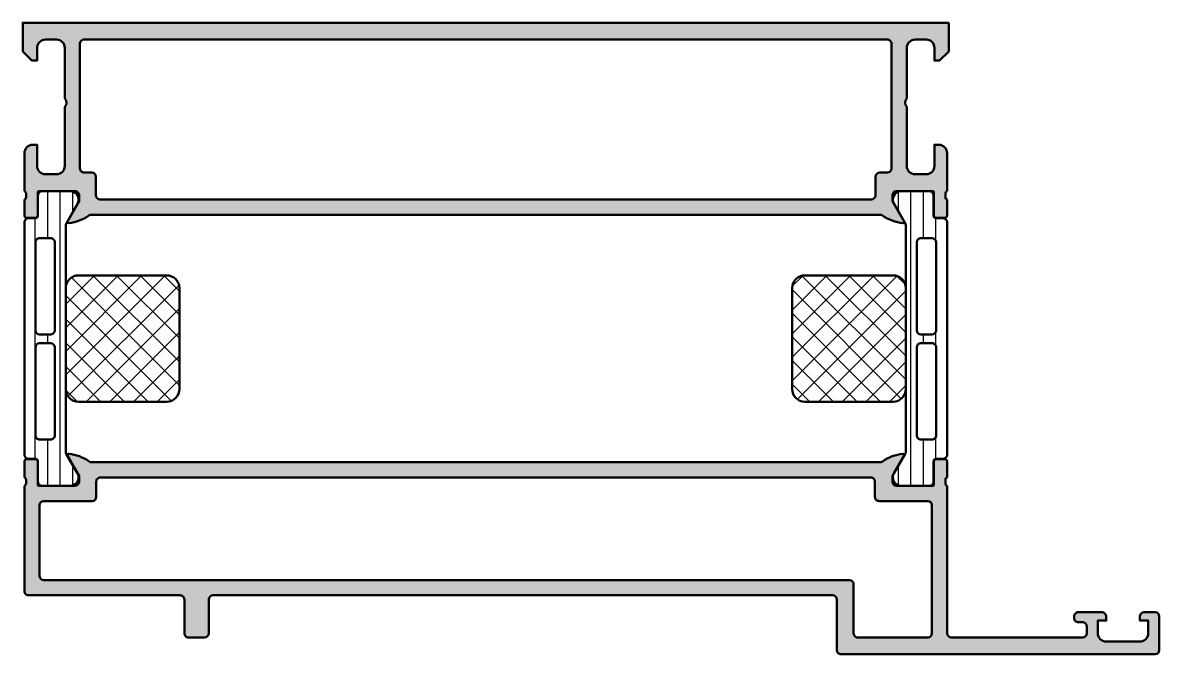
# Model space of a CAD drawing. Extents: x 0 to 135, y 0 to 75.
import ezdxf

# ---------------------------------------------------------------- set-up
doc = ezdxf.new("R2010")
doc.units = 0
for name, color, linetype, lineweight in [('0S-Alu contour', 7, 'Continuous', 50), ('0S-Alu hatch', 252, 'Continuous', 25), ('0S-Plastic contour', 254, 'Continuous', 50), ('0S-Plastic hatch', 253, 'Continuous', 25), ('0S-PT contour', 91, 'Continuous', 50), ('0S-PT hatch', 103, 'Continuous', 25)]:
    doc.layers.add(name, color=color, linetype=linetype, lineweight=lineweight)
pattern_1 = [(90, (0, 0), (-1.4859, 0), [])]
pattern_2 = [(135, (0, 0), (-1.403165018917055, -1.403165018917055), []), (225, (0, 0), (1.403165018917055, -1.403165018917055), [])]

# ---------------------------------------------------------------- blocks, each defined once
blk = doc.blocks.new('436140__C6A94BEE_58C2_4C9C_B12F_1081E9005EE7_')
at = {"layer": '0S-Alu hatch'}
h = blk.add_hatch(color=256, dxfattribs=at)
edge = h.paths.add_edge_path()
edge.add_ellipse((0.699999892094467, 7.499918030017524), major_axis=(-0.4999998920933129, 0), ratio=1, start_angle=0, end_angle=90.0001587912792, ccw=False)
edge.add_line((0.2000000000011539, 7.499918030017525), (0.2000000000011539, 19.99997295939596))
edge.add_arc((0.1211635534581319, 20.26749355138908), 0.278895056327421, 286.4198764194879, 361.164589374096)
edge.add_line((0.400001000001166, 20.27316195938745), (0.4000010000011685, 20.72675595938755))
edge.add_arc((0.1211329043580918, 20.73241661886462), 0.2789255417370585, 358.83712992711, 433.5754054446562)
edge.add_line((0.2000000000011824, 20.99995995938749), (0.2000000000011823, 22.87997095939603))
edge.add_ellipse((0.5000000000011661, 22.87997095939602), major_axis=(-0.2999999999999837, 0), ratio=1, start_angle=270.00000000000017, end_angle=360, ccw=False)
edge.add_line((0.5000000000011653, 23.179970959396), (1.479974319043947, 23.179970959396))
edge.add_ellipse((1.47997431904395, 22.87997095939596), major_axis=(-0.3000000000000362, 0), ratio=1, start_angle=180, end_angle=270.00000000000057, ccw=False)
edge.add_line((1.779974319043986, 22.87997095939598), (1.779974319043958, 20.11997295939594))
edge.add_arc((1.899974319043906, 20.11997295939595), 0.1199999999999477, 180, 270)
edge.add_line((1.899974319043906, 19.999972959396), (6.200000000000926, 19.99997295939541))
edge.add_arc((6.200000000000827, 20.49997295939567), 0.5000000000002629, 270.0000000000114, 360)
edge.add_line((6.700000000001089, 20.49997295939567), (6.700000000000997, 21.19997295939555))
edge.add_line((6.700000000000997, 21.19997295939555), (5.318504542378704, 23.59279328242323))
edge.add_ellipse((5.438119784649287, 23.66185317474746), major_axis=(-0.1381197846482751, 0), ratio=1, start_angle=-97.7024374940379, end_angle=30.000000000049283, ccw=False)
edge.add_ellipse((4.990501396666627, 18.82050193995499), major_axis=(-4.999999999988339, 0), ratio=1, start_angle=234.5327752987775, end_angle=264.6507719903838, ccw=False)
edge.add_arc((8.18180575811563, 23.29996356749325), 0.500000000010854, 234.5327752987194, 269.9999999999495)
edge.add_line((8.181805758115189, 22.7999635674824), (101.8181942418814, 22.79996356747888))
edge.add_arc((101.8181942418814, 23.29996356747916), 0.50000000000027, 270, 305.4672247012947)
edge.add_ellipse((105.0094986033356, 18.8205019399426), major_axis=(-5.000000000000495, 0), ratio=1, start_angle=275.34922800960493, end_angle=305.46722470128014, ccw=False)
edge.add_ellipse((104.5618802153528, 23.66185317474717), major_axis=(-0.1381197846483928, 0), ratio=1, start_angle=149.9999999999566, end_angle=277.70243749407297, ccw=False)
edge.add_line((104.6814954576235, 23.59279328242287), (103.300000000001, 21.1999729593954))
edge.add_line((103.300000000001, 21.1999729593954), (103.3000000000011, 20.49997295939554))
edge.add_arc((103.8000000000008, 20.49997295939541), 0.4999999999997016, 180, 269.9999999999853)
edge.add_line((103.8000000000006, 19.9999729593957), (108.1000256809583, 19.99997295939552))
edge.add_arc((108.1000256809583, 20.11997295939552), 0.1200000000000045, 270, 360)
edge.add_line((108.2200256809583, 20.11997295939552), (108.2200256809583, 22.87997095939552))
edge.add_ellipse((108.5200256809583, 22.87997095939552), major_axis=(-0.2999999999999971, 0), ratio=1, start_angle=270.00000000000273, end_angle=360, ccw=False)
edge.add_line((108.5200256809583, 23.17997095939551), (109.5000000000011, 23.17997095939551))
edge.add_ellipse((109.500000000001, 22.87997095939551), major_axis=(-0.2999999999999971, 0), ratio=1, start_angle=180, end_angle=269.99999999999727, ccw=False)
edge.add_line((109.800000000001, 22.87997095939549), (109.8000000000011, 20.99995995938698))
edge.add_arc((109.8788670956442, 20.73241661886407), 0.2789255417371178, 106.4245945553523, 181.1628700728859)
edge.add_line((109.5999990000011, 20.72675595938702), (109.5999990000011, 20.27316195938701))
edge.add_arc((109.8788364465441, 20.26749355138861), 0.2788950563274242, 178.8354106258968, 253.5801235805058)
edge.add_line((109.8000000000011, 19.9999729593955), (109.8000000000011, 2.499804294035286))
edge.add_arc((110.3000000000011, 2.4998042940352), 0.4999999999999574, 180, 269.9999999999804)
edge.add_line((110.3000000000009, 1.999804294035243), (125.8998047881406, 1.999804294035669))
edge.add_arc((125.899780640696, 2.499987714955366), 0.5001834215025825, 270.0027660786083, 359.9972339213509)
edge.add_line((126.3999640616157, 2.499963567510405), (126.3999640616155, 3.299958989874056))
edge.add_arc((125.8999306739932, 3.299925602251676), 0.5000333887369401, 0.0038256840676341, 89.99617431577407)
edge.add_line((125.8999640616155, 3.799958989873957), (125.3999640616153, 3.799958989873999))
edge.add_ellipse((125.3999540994835, 4.299949027742201), major_axis=(-0.4999900379674475, 0), ratio=1, start_angle=-0.0011415991285730342, end_angle=90.00114159896918, ccw=False)
edge.add_line((124.8999640616152, 4.299958989875476), (124.8999640616154, 4.49996356751096))
edge.add_ellipse((125.3999566269648, 4.499971002161507), major_axis=(-0.499992565404705, 0), ratio=1, start_angle=-90.00085196089691, end_angle=0.000851960867919388, ccw=False)
edge.add_line((125.3999640616156, 4.999963567510931), (128.1999518545839, 4.999963567510732))
edge.add_ellipse((128.1999491137164, 4.499960826642888), major_axis=(-0.500002740875357, 0), ratio=1, start_angle=180.0003140784808, end_angle=269.9996859214384, ccw=False)
edge.add_line((128.6999518545842, 4.4999635675097), (128.6999518545842, 3.999963567510704))
edge.add_line((128.6999518545842, 3.999963567510704), (127.6999518545844, 3.999963567510661))
edge.add_line((127.6999518545844, 3.999963567510661), (127.6999518545843, 2.499963567510533))
edge.add_arc((128.699971677732, 2.499983390658343), 1.000019823344141, 180.0011357606123, 269.9988642398157)
edge.add_line((128.6999518545843, 1.499963567510676), (132.6999518545842, 1.499963567510675))
edge.add_arc((132.6999320314364, 2.499983390658556), 1.000019823344355, 270.0011357601908, 359.9988642400294)
edge.add_line((133.6999518545843, 2.499963567514605), (133.6999518545845, 3.999963567510576))
edge.add_line((133.6999518545845, 3.999963567510576), (132.6999518545842, 3.99996356751069))
edge.add_line((132.6999518545842, 3.99996356751069), (132.6999518545842, 4.499963567510732))
edge.add_ellipse((133.1999545954518, 4.499960826643093), major_axis=(-0.5000027408750986, 0), ratio=1, start_angle=270.00031407856807, end_angle=359.99968592151924, ccw=False)
edge.add_line((133.1999518545842, 4.99996356751069), (134.4999701651312, 4.999963567510633))
edge.add_ellipse((134.4999150615752, 4.499908463954726), major_axis=(-0.500055106591974, 0), ratio=1, start_angle=180.0063137065699, end_angle=269.9936862934436, ccw=False)
edge.add_line((134.9999701651311, 4.499963567510893), (134.999970165131, 0.4999635675108749))
edge.add_ellipse((134.4999306950668, 0.5000030375748961), major_axis=(-0.5000394716219578, 0), ratio=1, start_angle=90.00452257920438, end_angle=179.9954774207698, ccw=False)
edge.add_line((134.4999701651313, -3.64324893098e-05), (97.19999933329667, -3.6432538252e-05))
edge.add_ellipse((97.19999933329592, 0.4999635674554411), major_axis=(-0.4999999999936932, 0), ratio=1, start_angle=0, end_angle=90.00000000008629, ccw=False)
edge.add_line((96.69999933330224, 0.4999635674554384), (96.69999933330405, 6.499962630966834))
edge.add_arc((96.19999933330404, 6.499962630967161), 0.5, 0, 89.99999999999022)
edge.add_line((96.19999933330413, 6.999962630967161), (22.59999933330309, 6.99996263097276))
edge.add_arc((22.5999993333031, 6.499962630972802), 0.4999999999999574, 90.0000000000016, 180)
edge.add_line((22.09999933330315, 6.499962630972802), (22.09999933330315, 2.499968209690464))
edge.add_ellipse((21.59999933330316, 2.499968209690081), major_axis=(-0.4999999999999858, 0), ratio=1, start_angle=90.00000000002927, end_angle=180, ccw=False)
edge.add_line((21.59999933330341, 1.999968209690095), (19.70000000000101, 1.999968209690749))
edge.add_ellipse((19.70000000000075, 2.499968209690335), major_axis=(-0.4999999999995861, 0), ratio=1, start_angle=0, end_angle=90.00000000002927, ccw=False)
edge.add_line((19.20000000000117, 2.499968209690337), (19.20000000000104, 6.499968209691814))
edge.add_arc((18.70000003773859, 6.499968209692127), 0.4999999622624501, 0, 90.00015804384013)
edge.add_line((18.69999865854601, 6.999968171952675), (0.7000012778094913, 6.999918137926131))
edge = h.paths.add_edge_path()
edge.add_line((8.73483127436603, 20.49996356747974), (8.734831274366059, 18.69623675623533))
edge.add_ellipse((8.234831274365973, 18.6962367562354), major_axis=(-0.5000000000000853, 0), ratio=1, start_angle=90, end_angle=180, ccw=False)
edge.add_line((8.234831274365973, 18.19623675623531), (2.500000000000881, 18.19623675623573))
edge.add_arc((2.500000000002046, 17.69623675623484), 0.5000000000008882, 90.00000000013353, 180)
edge.add_line((2.000000000001165, 17.69623675623416), (2.000000000001193, 9.299963567472162))
edge.add_arc((2.500000000001733, 9.299963567472162), 0.5000000000005401, 180, 269.9999999999381)
edge.add_line((2.500000000001193, 8.799963567471607), (98.19999933329798, 8.799963567472133))
edge.add_ellipse((98.19999933329791, 8.299963567472034), major_axis=(-0.5000000000000995, 0), ratio=1, start_angle=180, end_angle=269.99999999999187, ccw=False)
edge.add_line((98.699999333298, 8.299963567471792), (98.69999933329609, 2.499804168416829))
edge.add_arc((99.19483992654499, 2.494804168416635), 0.494865853264216, 179.4210880178027, 269.421088017824)
edge.add_line((99.18983992654498, 1.99996357516774), (107.5000000000029, 1.999804168416659))
edge.add_arc((107.5000000000029, 2.499804168416631), 0.4999999999999716, 270.0000000000065, 360)
edge.add_line((108.0000000000028, 2.499804168416716), (108.0000000000028, 17.69623675623545))
edge.add_arc((107.5000000000026, 17.69623675623545), 0.5000000000001279, 0, 89.99999999997883)
edge.add_line((107.5000000000028, 18.19623675623558), (101.7291058556216, 18.19623675623557))
edge.add_ellipse((101.7291058556214, 18.6962367562354), major_axis=(-0.4999999999998295, 0), ratio=1, start_angle=0, end_angle=90.00000000002768, ccw=False)
edge.add_line((101.2291058556215, 18.69623675623512), (101.2291058556216, 20.49996356747954))
edge.add_arc((100.7291058556216, 20.49996356747954), 0.5000000000000853, 0, 90.00000000000325)
edge.add_line((100.7291058556215, 20.99996356747963), (9.234831274366144, 20.99996356747972))
edge.add_arc((9.234831274366044, 20.49996356747971), 0.5000000000000142, 89.99999999998862, 180)
at = {"layer": '0S-Alu contour', "color": 7}
for points in [[(0.5000000000011653, 23.179970959396), (1.479974319043947, 23.179970959396)], [(6.700000000001089, 20.49997295939567), (6.700000000000997, 21.19997295939555), (5.318504542378704, 23.59279328242323)], [(104.6814954576235, 23.59279328242287), (103.300000000001, 21.1999729593954), (103.3000000000011, 20.49997295939554)], [(108.5200256809583, 23.17997095939551), (109.5000000000011, 23.17997095939551)], [(0.2000000000011824, 20.99995995938749), (0.2000000000011823, 22.87997095939603)], [(1.779974319043986, 22.87997095939598), (1.779974319043958, 20.11997295939594)], [(8.181805758115189, 22.7999635674824), (101.8181942418814, 22.79996356747888)], [(108.2200256809583, 20.11997295939552), (108.2200256809583, 22.87997095939552)], [(109.800000000001, 22.87997095939549), (109.8000000000011, 20.99995995938698)], [(0.400001000001166, 20.27316195938745), (0.4000010000011685, 20.72675595938755)], [(8.73483127436603, 20.49996356747974), (8.734831274366059, 18.69623675623533)], [(100.7291058556215, 20.99996356747963), (9.234831274366144, 20.99996356747972)], [(101.2291058556215, 18.69623675623512), (101.2291058556216, 20.49996356747954)], [(109.5999990000011, 20.72675595938702), (109.5999990000011, 20.27316195938701)], [(0.2000000000011539, 7.499918030017525), (0.2000000000011539, 19.99997295939596)], [(1.899974319043906, 19.999972959396), (6.200000000000926, 19.99997295939541)], [(103.8000000000006, 19.9999729593957), (108.1000256809583, 19.99997295939552)], [(109.8000000000011, 19.9999729593955), (109.8000000000011, 2.499804294035286)], [(2.000000000001165, 17.69623675623416), (2.000000000001193, 9.299963567472162)], [(8.234831274365973, 18.19623675623531), (2.500000000000881, 18.19623675623573)], [(107.5000000000028, 18.19623675623558), (101.7291058556216, 18.19623675623557)], [(108.0000000000028, 2.499804168416716), (108.0000000000028, 17.69623675623545)], [(2.500000000001193, 8.799963567471607), (98.19999933329798, 8.799963567472133)], [(98.699999333298, 8.299963567471792), (98.69999933329609, 2.499804168416829)], [(18.69999865854601, 6.999968171952675), (0.7000012778094911, 6.999918137926131)], [(96.19999933330413, 6.999962630967161), (22.59999933330309, 6.99996263097276)], [(19.20000000000117, 2.499968209690337), (19.20000000000104, 6.499968209691814)], [(22.09999933330315, 6.499962630972802), (22.09999933330315, 2.499968209690464)], [(96.69999933330224, 0.4999635674554384), (96.69999933330405, 6.499962630966834)], [(124.8999640616152, 4.299958989875476), (124.8999640616154, 4.49996356751096)], [(125.3999640616156, 4.999963567510931), (128.1999518545839, 4.999963567510732)], [(128.6999518545842, 4.4999635675097), (128.6999518545842, 3.999963567510704), (127.6999518545844, 3.999963567510661), (127.6999518545843, 2.499963567510533)], [(133.6999518545843, 2.499963567514605), (133.6999518545845, 3.999963567510576), (132.6999518545842, 3.99996356751069), (132.6999518545842, 4.499963567510732)], [(133.1999518545842, 4.99996356751069), (134.4999701651312, 4.999963567510633)], [(134.9999701651311, 4.499963567510893), (134.999970165131, 0.4999635675108749)], [(125.8999640616155, 3.799958989873957), (125.3999640616153, 3.799958989873999)], [(126.3999640616157, 2.499963567510405), (126.3999640616155, 3.299958989874056)], [(21.59999933330341, 1.999968209690095), (19.70000000000101, 1.999968209690749)], [(99.18983992654498, 1.99996357516774), (107.5000000000029, 1.999804168416659)], [(110.3000000000009, 1.999804294035243), (125.8998047881406, 1.999804294035669)], [(128.6999518545843, 1.499963567510676), (132.6999518545842, 1.499963567510675)], [(134.4999701651313, -3.64324893098e-05), (97.19999933329667, -3.6432538252e-05)]]:
    blk.add_lwpolyline(points, dxfattribs=at)
at = {"layer": '0S-Alu contour', "color": 7, "extrusion": (0, 0, -1)}
for centre, radius, start, end in [((-0.5000000000011661, 22.87997095939602), 0.2999999999999837, 0, 89.99999999999984), ((-1.47997431904395, 22.87997095939596), 0.3000000000000362, 89.99999999999945, 180), ((-5.438119784649287, 23.66185317474746), 0.1381197846482751, 329.9999999999507, 97.70243749403797), ((-4.990501396666627, 18.82050193995499), 4.999999999988339, 95.3492280096162, 125.4672247012225), ((-105.0094986033356, 18.8205019399426), 5.000000000000495, 54.53277529871986, 84.65077199039509), ((-104.5618802153528, 23.66185317474717), 0.1381197846483928, 82.29756250592705, 210.0000000000434), ((-108.5200256809583, 22.87997095939552), 0.2999999999999971, 0, 89.99999999999729), ((-109.500000000001, 22.87997095939551), 0.2999999999999971, 90.00000000000273, 180), ((-8.234831274365973, 18.6962367562354), 0.5000000000000853, 180, 270), ((-101.7291058556214, 18.6962367562354), 0.4999999999998295, 269.9999999999723, 0), ((-98.19999933329791, 8.299963567472034), 0.5000000000000995, 90.00000000000813, 180), ((-0.699999892094467, 7.499918030017524), 0.4999998920933129, 269.9998412087208, 0), ((-125.3999540994835, 4.299949027742201), 0.4999900379674475, 269.9988584010308, 0.0011415991286414), ((-125.3999566269648, 4.499971002161507), 0.499992565404705, 359.9991480391321, 90.00085196089694), ((-128.1999491137164, 4.499960826642888), 0.500002740875357, 90.00031407856157, 179.9996859215192), ((-133.1999545954518, 4.499960826643093), 0.5000027408750986, 0.0003140784807261, 89.9996859214319), ((-134.4999150615752, 4.499908463954726), 0.500055106591974, 90.00631370655643, 179.9936862934301), ((-19.70000000000075, 2.499968209690335), 0.4999999999995861, 269.9999999999707, 0), ((-21.59999933330316, 2.499968209690081), 0.4999999999999858, 180, 269.9999999999707), ((-97.19999933329592, 0.4999635674554411), 0.4999999999936932, 269.9999999999137, 0), ((-134.4999306950668, 0.5000030375748961), 0.5000394716219578, 180.0045225792303, 269.9954774207956)]:
    blk.add_arc(centre, radius, start, end, dxfattribs=at)
at = {"layer": '0S-Alu contour', "color": 7}
for centre, radius, start, end in [((8.18180575811563, 23.29996356749325), 0.500000000010854, 234.5327752987194, 269.9999999999495), ((101.8181942418814, 23.29996356747916), 0.50000000000027, 270, 305.4672247012947), ((0.1211329043580918, 20.73241661886462), 0.2789255417370585, 358.83712992711, 73.5754054446562), ((0.1211635534581319, 20.26749355138908), 0.278895056327421, 286.4198764194879, 1.164589374095985), ((6.200000000000827, 20.49997295939567), 0.5000000000002629, 270.0000000000114, 0), ((9.234831274366044, 20.49996356747971), 0.5000000000000142, 89.99999999998862, 180), ((100.7291058556216, 20.49996356747954), 0.5000000000000853, 0, 90.00000000000325), ((103.8000000000008, 20.49997295939541), 0.4999999999997016, 180, 269.9999999999853), ((109.8788364465441, 20.26749355138861), 0.2788950563274242, 178.8354106258968, 253.5801235805058), ((109.8788670956442, 20.73241661886407), 0.2789255417371178, 106.4245945553523, 181.1628700728859), ((1.899974319043906, 20.11997295939595), 0.1199999999999477, 180, 270), ((108.1000256809583, 20.11997295939552), 0.1200000000000045, 270, 0), ((2.500000000002046, 17.69623675623484), 0.5000000000008882, 90.00000000013353, 180), ((107.5000000000026, 17.69623675623545), 0.5000000000001279, 0, 89.99999999997883), ((2.500000000001733, 9.299963567472162), 0.5000000000005401, 180, 269.9999999999381), ((18.70000003773859, 6.499968209692127), 0.4999999622624501, 0, 90.00015804384013), ((22.5999993333031, 6.499962630972802), 0.4999999999999574, 90.0000000000016, 180), ((96.19999933330404, 6.499962630967161), 0.5, 0, 89.99999999999022), ((125.8999306739932, 3.299925602251676), 0.5000333887369401, 0.0038256840676341, 89.99617431577407), ((99.19483992654499, 2.494804168416635), 0.494865853264216, 179.4210880178027, 269.421088017824), ((107.5000000000029, 2.499804168416631), 0.4999999999999716, 270.0000000000065, 0), ((110.3000000000011, 2.4998042940352), 0.4999999999999574, 180, 269.9999999999804), ((125.899780640696, 2.499987714955366), 0.5001834215025825, 270.0027660786083, 359.9972339213509), ((128.699971677732, 2.499983390658343), 1.000019823344141, 180.0011357606123, 269.9988642398157), ((132.6999320314364, 2.499983390658556), 1.000019823344355, 270.0011357601908, 359.9988642400294)]:
    blk.add_arc(centre, radius, start, end, dxfattribs=at)
blk = doc.blocks.new('436100__6AD0A890_D616_499C_842D_3F68D1E09F07_')
at = {"layer": '0S-Alu hatch'}
h = blk.add_hatch(color=256, dxfattribs=at)
edge = h.paths.add_edge_path()
edge.add_line((109.9999999999897, 75.00000000002181), (0, 75))
edge.add_line((0, 75), (0, 71.5999999999783))
edge.add_line((0, 71.5999999999783), (1.100000000000591, 70.49999999997792))
edge.add_line((1.100000000000591, 70.49999999997792), (1.700000000000045, 70.4999999999779))
edge.add_line((1.700000000000045, 70.4999999999779), (1.700000000000273, 71.99999999997745))
edge.add_ellipse((2.700000000000671, 71.99999999997752), major_axis=(-1.000000000000398, 0), ratio=1, start_angle=270.00000000002285, end_angle=360, ccw=False)
edge.add_line((2.700000000000272, 72.99999999997792), (4.000000000000227, 72.9999999999779))
edge.add_ellipse((4.000000000000192, 71.99999999997787), major_axis=(-1.000000000000028, 0), ratio=1, start_angle=180, end_angle=269.999999999998, ccw=False)
edge.add_line((5.000000000000227, 71.99999999997785), (5.000000000000227, 65.99999999997792))
edge.add_ellipse((4.475000000000366, 65.49999999997792), major_axis=(-0.7249999999998993, 0), ratio=1, start_angle=136.3971810272889, end_angle=223.6028189727112, ccw=False)
edge.add_line((5.000000000000227, 64.99999999997792), (5.000000000000227, 57.99999999997791))
edge.add_ellipse((4.00000000000016, 57.99999999997798), major_axis=(-1.000000000000066, 0), ratio=1, start_angle=90.00000000000381, end_angle=180, ccw=False)
edge.add_line((4.000000000000226, 56.99999999997792), (2.700000000000271, 56.9999999999779))
edge.add_ellipse((2.700000000000339, 57.99999999997798), major_axis=(-1.000000000000071, 0), ratio=1, start_angle=0, end_angle=89.99999999999608, ccw=False)
edge.add_line((1.70000000000027, 57.99999999997797), (1.7000000000005, 60.4999999999779))
edge.add_line((1.7000000000005, 60.4999999999779), (1.200000000000073, 60.49999999997793))
edge.add_arc((1.200000000000071, 59.4999999999779), 1.000000000000028, 89.99999999999991, 180)
edge.add_line((0.2000000000000435, 59.4999999999779), (0.199999999999136, 55.00000000000158))
edge.add_ellipse((0.1211635534562569, 54.73247940800842), major_axis=(-0.2788950563274221, 0), ratio=1, start_angle=178.8354106259367, end_angle=253.5801235805423, ccw=False)
edge.add_line((0.4000009999992948, 54.72681100001022), (0.4000009999992927, 54.27321700001015))
edge.add_ellipse((0.1211329043559459, 54.26755634053319), major_axis=(-0.2789255417373261, 0), ratio=1, start_angle=106.4245945553497, end_angle=181.1628700728652, ccw=False)
edge.add_line((0.1999999999991393, 54.00001300001007), (0.199999999999136, 52.12000200000169))
edge.add_arc((0.4999999999993179, 52.12000200000169), 0.3000000000001819, 180, 269.9999999999999)
edge.add_line((0.4999999999993175, 51.82000200000151), (1.479974319042185, 51.82000200000151))
edge.add_arc((1.479974319041957, 52.12000200000145), 0.2999999999999474, 270.0000000000434, 360)
edge.add_line((1.779974319041905, 52.12000200000145), (1.779974319041912, 54.88000000000169))
edge.add_ellipse((1.899974319041806, 54.88000000000167), major_axis=(-0.1199999999998946, 0), ratio=1, start_angle=270.0000000000018, end_angle=360, ccw=False)
edge.add_line((1.899974319041803, 55.00000000000157), (6.199999999999135, 55.00000000000158))
edge.add_ellipse((6.199999999999136, 54.50000000000159), major_axis=(-0.4999999999999929, 0), ratio=1, start_angle=180, end_angle=270.0000000000001, ccw=False)
edge.add_line((6.699999999999128, 54.50000000000159), (6.699999999999135, 53.80000000000176))
edge.add_line((6.699999999999135, 53.80000000000176), (5.318504542376786, 51.40717967697423))
edge.add_arc((5.43811978464754, 51.33811978465023), 0.1381197846482992, 150.0000000000756, 275.6225775508785)
edge.add_arc((4.961776758825266, 56.1766088618593), 5.000000000009529, 275.6225775507871, 305.5184103672221)
edge.add_ellipse((8.157081610954084, 51.70000000000113), major_axis=(-0.5000000000000221, 0), ratio=1, start_angle=270.0000000000008, end_angle=305.5184103672221, ccw=False)
edge.add_line((8.157081610954076, 52.20000000000116), (101.8429183890455, 52.2000000000014))
edge.add_ellipse((101.8429183890455, 51.70000000000133), major_axis=(-0.500000000000071, 0), ratio=1, start_angle=234.48158963276978, end_angle=269.99999999999676, ccw=False)
edge.add_arc((105.0382232411757, 56.17660886185984), 5.000000000010566, 234.4815896327676, 264.3774224492067)
edge.add_arc((104.5618802153525, 51.3381197846499), 0.1381197846483875, 264.3774224492497, 390.0000000000675)
edge.add_line((104.6814954576232, 51.40717967697423), (103.3000000000013, 53.80000000000176))
edge.add_line((103.3000000000013, 53.80000000000176), (103.3000000000013, 54.50000000000158))
edge.add_ellipse((103.8000000000013, 54.50000000000159), major_axis=(-0.4999999999999858, 0), ratio=1, start_angle=269.9999999999984, end_angle=360, ccw=False)
edge.add_line((103.8000000000013, 55.00000000000158), (108.1000256809582, 55.00000000000158))
edge.add_ellipse((108.1000256809584, 54.88000000000146), major_axis=(-0.1200000000001182, 0), ratio=1, start_angle=180, end_angle=270.00000000010857, ccw=False)
edge.add_line((108.2200256809585, 54.88000000000146), (108.2200256809585, 52.12000200000169))
edge.add_arc((108.5200256809585, 52.12000200000146), 0.2999999999999545, 180, 269.9999999999565)
edge.add_line((108.5200256809582, 51.82000200000151), (109.5000000000011, 51.82000200000151))
edge.add_arc((109.5000000000011, 52.12000200000169), 0.3000000000001748, 270, 360)
edge.add_line((109.8000000000013, 52.12000200000169), (109.8000000000013, 54.00001300001007))
edge.add_ellipse((109.8788670956444, 54.26755634053316), major_axis=(-0.2789255417372882, 0), ratio=1, start_angle=-1.1628700728708736, end_angle=73.57540544465809, ccw=False)
edge.add_line((109.5999990000011, 54.27321700001015), (109.5999990000011, 54.72681100001022))
edge.add_ellipse((109.8788364465442, 54.73247940800843), major_axis=(-0.2788950563274062, 0), ratio=1, start_angle=-73.58012358054413, end_angle=1.164589374064974, ccw=False)
edge.add_line((109.8000000000013, 55.00000000000157), (109.8000000000002, 59.49999999997792))
edge.add_arc((108.8000000000002, 59.49999999997797), 0.999999999999943, 0, 90.00000000000325)
edge.add_line((108.8000000000002, 60.49999999997791), (108.3000000000001, 60.49999999997791))
edge.add_line((108.3000000000001, 60.49999999997791), (108.3000000000001, 57.99999999997815))
edge.add_ellipse((107.3000000000003, 57.9999999999778), major_axis=(-0.9999999999998863, 0), ratio=1, start_angle=90.00000000001961, end_angle=180, ccw=False)
edge.add_line((107.3000000000006, 56.99999999997792), (106, 56.99999999997792))
edge.add_ellipse((106.0000000000002, 57.9999999999779), major_axis=(-0.9999999999999928, 0), ratio=1, start_angle=0, end_angle=89.99999999998698, ccw=False)
edge.add_line((105.0000000000002, 57.99999999997792), (105.0000000000002, 64.99999999997792))
edge.add_ellipse((105.525, 65.49999999997792), major_axis=(-0.7249999999998806, 0), ratio=1, start_angle=-43.6028189727125, end_angle=43.60281897271261, ccw=False)
edge.add_line((105.0000000000002, 65.99999999997792), (105.0000000000002, 71.9999999999779))
edge.add_ellipse((106.0000000000002, 71.9999999999779), major_axis=(-1.000000000000028, 0), ratio=1, start_angle=270, end_angle=360, ccw=False)
edge.add_line((106.0000000000002, 72.99999999997793), (107.3000000000006, 72.99999999997792))
edge.add_ellipse((107.3000000000007, 71.9999999999782), major_axis=(-0.9999999999997157, 0), ratio=1, start_angle=180, end_angle=270.0000000000041, ccw=False)
edge.add_line((108.3000000000004, 71.99999999997819), (108.3000000000001, 70.4999999999779))
edge.add_line((108.3000000000001, 70.4999999999779), (108.9000000000001, 70.49999999997792))
edge.add_line((108.9000000000001, 70.49999999997792), (110.0000000000002, 71.59999999997828))
edge.add_line((110.0000000000002, 71.59999999997828), (109.9999999999897, 75.00000000002181))
edge = h.paths.add_edge_path()
edge.add_ellipse((7.299999999999614, 72.4999999999778), major_axis=(-0.5000000000001137, 0), ratio=1, start_angle=270.00000000001313, end_angle=360, ccw=False)
edge.add_line((7.299999999999499, 72.99999999997792), (102.7000000000007, 72.99999999999952))
edge.add_ellipse((102.7000000000008, 72.49999999999939), major_axis=(-0.5000000000001279, 0), ratio=1, start_angle=180, end_angle=270.000000000013, ccw=False)
edge.add_line((103.2000000000009, 72.49999999999952), (103.2000000000014, 57.69999999997793))
edge.add_ellipse((102.7000000000014, 57.69999999997793), major_axis=(-0.5000000000000071, 0), ratio=1, start_angle=90.00000000000159, end_angle=180, ccw=False)
edge.add_line((102.7000000000014, 57.19999999997792), (101.8000000000014, 57.19999999997792))
edge.add_arc((101.8000000000014, 56.69999999997791), 0.5, 90, 180)
edge.add_line((101.3000000000014, 56.69999999997791), (101.3000000000014, 54.50000000000088))
edge.add_ellipse((100.8000000000014, 54.50000000000088), major_axis=(-0.5, 0), ratio=1, start_angle=90, end_angle=180, ccw=False)
edge.add_line((100.8000000000014, 54.00000000000088), (9.19999999999905, 54.00000000000088))
edge.add_ellipse((9.199999999999044, 54.50000000000088), major_axis=(-0.4999999999999983, 0), ratio=1, start_angle=0, end_angle=90, ccw=False)
edge.add_line((8.699999999999045, 54.50000000000088), (8.699999999999045, 56.69999999997791))
edge.add_arc((8.199999999999045, 56.69999999997791), 0.5, 0, 90)
edge.add_line((8.199999999999045, 57.19999999997792), (7.299999999999047, 57.19999999997792))
edge.add_ellipse((7.299999999999045, 57.69999999997792), major_axis=(-0.5000000000000009, 0), ratio=1, start_angle=0, end_angle=90.00000000000023, ccw=False)
edge.add_line((6.799999999999045, 57.69999999997793), (6.7999999999995, 72.4999999999778))
at = {"layer": '0S-Alu contour', "color": 7}
for points in [[(109.9999999999897, 75.00000000002181), (0, 75), (0, 71.5999999999783), (1.100000000000591, 70.49999999997792), (1.700000000000045, 70.4999999999779), (1.700000000000273, 71.99999999997745)], [(108.3000000000004, 71.99999999997819), (108.3000000000001, 70.4999999999779), (108.9000000000001, 70.49999999997792), (110.0000000000002, 71.59999999997828), (109.9999999999897, 75.00000000002181)], [(2.700000000000272, 72.99999999997792), (4.000000000000227, 72.9999999999779)], [(7.299999999999499, 72.99999999997792), (102.7000000000007, 72.99999999999952)], [(106.0000000000002, 72.99999999997793), (107.3000000000006, 72.99999999997792)], [(5.000000000000227, 71.99999999997785), (5.000000000000227, 65.99999999997792)], [(6.799999999999045, 57.69999999997793), (6.7999999999995, 72.4999999999778)], [(103.2000000000009, 72.49999999999952), (103.2000000000014, 57.69999999997793)], [(105.0000000000002, 65.99999999997792), (105.0000000000002, 71.9999999999779)], [(5.000000000000227, 64.99999999997792), (5.000000000000227, 57.99999999997791)], [(105.0000000000002, 57.99999999997792), (105.0000000000002, 64.99999999997792)], [(0.2000000000000435, 59.4999999999779), (0.199999999999136, 55.00000000000158)], [(1.70000000000027, 57.99999999997797), (1.7000000000005, 60.4999999999779), (1.200000000000073, 60.49999999997793)], [(108.8000000000002, 60.49999999997791), (108.3000000000001, 60.49999999997791), (108.3000000000001, 57.99999999997815)], [(109.8000000000013, 55.00000000000157), (109.8000000000002, 59.49999999997792)], [(4.000000000000226, 56.99999999997792), (2.700000000000271, 56.9999999999779)], [(8.199999999999045, 57.19999999997792), (7.299999999999047, 57.19999999997792)], [(102.7000000000014, 57.19999999997792), (101.8000000000014, 57.19999999997792)], [(107.3000000000006, 56.99999999997792), (106, 56.99999999997792)], [(8.699999999999045, 54.50000000000088), (8.699999999999045, 56.69999999997791)], [(101.3000000000014, 56.69999999997791), (101.3000000000014, 54.50000000000088)], [(0.4000009999992948, 54.72681100001022), (0.4000009999992927, 54.27321700001015)], [(1.779974319041905, 52.12000200000145), (1.779974319041912, 54.88000000000169)], [(1.899974319041803, 55.00000000000157), (6.199999999999135, 55.00000000000158)], [(6.699999999999128, 54.50000000000159), (6.699999999999135, 53.80000000000176), (5.318504542376786, 51.40717967697423)], [(104.6814954576232, 51.40717967697423), (103.3000000000013, 53.80000000000176), (103.3000000000013, 54.50000000000158)], [(103.8000000000013, 55.00000000000158), (108.1000256809582, 55.00000000000158)], [(108.2200256809585, 54.88000000000146), (108.2200256809585, 52.12000200000169)], [(109.5999990000011, 54.27321700001015), (109.5999990000011, 54.72681100001022)], [(0.1999999999991393, 54.00001300001007), (0.199999999999136, 52.12000200000169)], [(100.8000000000014, 54.00000000000088), (9.199999999999044, 54.00000000000088)], [(109.8000000000013, 52.12000200000169), (109.8000000000013, 54.00001300001007)], [(0.4999999999993175, 51.82000200000151), (1.479974319042185, 51.82000200000151)], [(8.157081610954076, 52.20000000000116), (101.8429183890455, 52.2000000000014)], [(108.5200256809582, 51.82000200000151), (109.5000000000011, 51.82000200000151)]]:
    blk.add_lwpolyline(points, dxfattribs=at)
at = {"layer": '0S-Alu contour', "color": 7, "extrusion": (0, 0, -1)}
for centre, radius, start, end in [((-2.700000000000671, 71.99999999997752), 1.000000000000398, 0, 89.99999999997715), ((-4.000000000000192, 71.99999999997787), 1.000000000000028, 90.00000000000198, 180), ((-7.299999999999614, 72.4999999999778), 0.5000000000001137, 0, 89.99999999998687), ((-102.7000000000008, 72.49999999999939), 0.5000000000001279, 89.99999999998697, 180), ((-106.0000000000002, 71.9999999999779), 1.000000000000028, 0, 90), ((-107.3000000000007, 71.9999999999782), 0.9999999999997157, 89.99999999999594, 180), ((-4.475000000000366, 65.49999999997792), 0.7249999999998993, 136.3971810272888, 223.6028189727112), ((-105.525, 65.49999999997792), 0.7249999999998807, 316.3971810272874, 43.60281897271261), ((-2.700000000000339, 57.99999999997798), 1.000000000000071, 270.0000000000039, 0), ((-4.00000000000016, 57.99999999997798), 1.000000000000066, 180, 269.9999999999962), ((-7.299999999999045, 57.69999999997792), 0.5000000000000009, 269.9999999999998, 0), ((-102.7000000000014, 57.69999999997793), 0.5000000000000071, 180, 269.9999999999984), ((-106.0000000000002, 57.9999999999779), 0.9999999999999928, 270.000000000013, 0), ((-107.3000000000003, 57.9999999999778), 0.9999999999998863, 180, 269.9999999999804), ((-0.1211635534562569, 54.73247940800842), 0.2788950563274221, 106.4198764194577, 181.1645893740634), ((-0.1211329043559459, 54.26755634053319), 0.2789255417373261, 178.8371299271348, 253.5754054446503), ((-1.899974319041806, 54.88000000000167), 0.1199999999998946, 0, 89.9999999999982), ((-6.199999999999136, 54.50000000000159), 0.4999999999999929, 89.99999999999991, 180), ((-9.199999999999044, 54.50000000000088), 0.4999999999999983, 270, 0), ((-100.8000000000014, 54.50000000000088), 0.5, 180, 270), ((-103.8000000000013, 54.50000000000159), 0.4999999999999858, 0, 90.0000000000016), ((-108.1000256809584, 54.88000000000146), 0.1200000000001182, 89.99999999989144, 180), ((-109.8788364465442, 54.73247940800843), 0.2788950563274062, 358.835410625935, 73.58012358054411), ((-109.8788670956444, 54.26755634053316), 0.2789255417372882, 286.424594555342, 1.162870072870866), ((-8.157081610954084, 51.70000000000113), 0.5000000000000221, 54.48158963277791, 89.9999999999992), ((-101.8429183890455, 51.70000000000133), 0.500000000000071, 90.00000000000325, 125.5184103672302)]:
    blk.add_arc(centre, radius, start, end, dxfattribs=at)
at = {"layer": '0S-Alu contour', "color": 7}
for centre, radius, start, end in [((1.200000000000071, 59.4999999999779), 1.000000000000028, 89.99999999999991, 180), ((108.8000000000002, 59.49999999997797), 0.999999999999943, 0, 90.00000000000325), ((8.199999999999045, 56.69999999997791), 0.5, 0, 90), ((101.8000000000014, 56.69999999997791), 0.5, 90, 180), ((0.4999999999993179, 52.12000200000169), 0.3000000000001819, 180, 269.9999999999999), ((1.479974319041957, 52.12000200000145), 0.2999999999999474, 270.0000000000434, 0), ((5.43811978464754, 51.33811978465023), 0.1381197846482992, 150.0000000000756, 275.6225775508785), ((4.961776758825266, 56.1766088618593), 5.000000000009529, 275.6225775507871, 305.5184103672221), ((105.0382232411757, 56.17660886185984), 5.000000000010566, 234.4815896327676, 264.3774224492067), ((104.5618802153525, 51.3381197846499), 0.1381197846483875, 264.3774224492497, 30.00000000006756), ((108.5200256809585, 52.12000200000146), 0.2999999999999545, 180, 269.9999999999565), ((109.5000000000011, 52.12000200000169), 0.3000000000001748, 270, 0)]:
    blk.add_arc(centre, radius, start, end, dxfattribs=at)
blk = doc.blocks.new('284155__C0A45E84_3E6C_420A_98AF_00E63B266EC6___4B6FBED7_74A1_47D0_900B_243F9463DBAB_')
at = {"layer": '0S-Plastic hatch'}
h = blk.add_hatch(dxfattribs=at)
h.set_pattern_fill('ANSI31', color=256, scale=0.4680000000000001, angle=45, style=0)
h.set_pattern_definition(pattern_1)
edge = h.paths.add_edge_path()
edge.add_line((1.507073595441815, 23.20996190477603), (0.7055192160306082, 23.20996995939597))
edge.add_ellipse((0.6968884453906112, 23.71004167090578), major_axis=(-0.5001461854839928, 0), ratio=1, start_angle=0.008235703418392859, end_angle=90.9887734669926, ccw=False)
edge.add_line((0.1967422650734387, 23.70996977982287), (0.1999993069175332, 51.28998870843931))
edge.add_ellipse((0.6999966280083445, 51.2899913873485), major_axis=(-0.4999973210979877, 0), ratio=1, start_angle=-90.00030698202511, end_angle=0.00030698238492732344, ccw=False)
edge.add_line((0.6999993069175332, 51.78998870843931), (1.510330640250856, 51.78998870843931))
edge.add_arc((1.499189659182939, 52.10112968950724), 0.3113403789409094, 272.0507057418644, 357.9492942581329)
edge.add_line((1.810330640250867, 52.08998870843931), (1.809998689853841, 54.48998709137561))
edge.add_ellipse((2.309994667292465, 54.4899897310007), major_axis=(-0.4999959774455913, 0), ratio=1, start_angle=-89.9999999999996, end_angle=0.0003024817733034979, ccw=False)
edge.add_line((2.309994667292461, 54.98998570844629), (5.786538805017056, 54.98998570843932))
edge.add_ellipse((5.643795512494887, 54.00060445643711), major_axis=(-0.9996253845183863, 0), ratio=1, start_angle=148.9474564089754, end_angle=261.7902832895403, ccw=False)
edge.add_line((6.500169201629105, 53.48497376114038), (5.181699487142494, 51.20131691439013))
edge.add_arc((5.784176892480526, 50.88112232466848), 0.6822782417971897, 152.0109982169787, 174.0947633922649)
edge.add_line((5.105519216030728, 50.95131746285928), (5.105519216030713, 24.05893581813703))
edge.add_arc((5.605519216030597, 24.05893581813704), 0.4999999999998837, 180, 209.9999965993448)
edge.add_line((5.172506499300322, 23.80893584383754), (6.482223763082598, 21.54043868847587))
edge.add_ellipse((5.641992304329451, 20.99932916759815), major_axis=(-0.9993940253288263, 0), ratio=1, start_angle=98.12742681826433, end_angle=212.7815574786807, ccw=False)
edge.add_line((5.78328176308261, 20.00997295939598), (2.306740262108468, 20.00996490477603))
edge.add_ellipse((2.306737622483397, 20.50996088221462), major_axis=(-0.499995977445562, 0), ratio=1, start_angle=-0.0003024817733034979, end_angle=90.0003024811856, ccw=False)
edge.add_line((1.806741645044801, 20.50996352184483), (1.807073595441798, 22.90996190477602))
edge.add_arc((1.507073595441801, 22.90996190477603), 0.2999999999999971, 0, 89.99999999999733)
edge = h.paths.add_edge_path()
edge.add_arc((3.305519216030733, 48.91831591045326), 0.5000000000000115, 0, 90.00000000000193)
edge.add_line((3.305519216030716, 49.41831591045327), (2.005519216030648, 49.41831591045329))
edge.add_arc((2.005519216030646, 48.91831591045329), 0.5, 89.99999999999984, 180)
edge.add_line((1.505519216030646, 48.91831591045329), (1.505519216030761, 38.46831591045326))
edge.add_arc((2.005519216030761, 38.46831591045326), 0.5, 180, 270)
edge.add_line((2.005519216030761, 37.96831591045326), (3.305519216030716, 37.96831591045328))
edge.add_arc((3.305519216030716, 38.46831591045328), 0.5, 270, 360)
edge.add_line((3.805519216030716, 38.46831591045328), (3.805519216030744, 48.91831591045326))
edge = h.paths.add_edge_path()
edge.add_arc((3.305519216030716, 36.44825947533572), 0.5, 0, 90)
edge.add_line((3.305519216030716, 36.94825947533572), (2.005519216030761, 36.94825947533573))
edge.add_arc((2.005519216030761, 36.44825947533573), 0.5, 90, 180)
edge.add_line((1.505519216030761, 36.44825947533573), (1.505519216030648, 25.9982594753357))
edge.add_arc((2.005519216030646, 25.9982594753357), 0.4999999999999983, 180, 270.0000000000002)
edge.add_line((2.005519216030648, 25.4982594753357), (3.305519216030716, 25.49825947533573))
edge.add_arc((3.305519216030733, 25.99825947533574), 0.5000000000000142, 269.9999999999981, 360)
edge.add_line((3.805519216030744, 25.99825947533573), (3.805519216030716, 36.44825947533572))
at = {"layer": '0S-Alu contour', "color": 7}
for points in [[(1.505519216030646, 48.91831591045329), (1.505519216030761, 38.46831591045326)], [(3.305519216030716, 49.41831591045327), (2.005519216030648, 49.41831591045329)], [(3.805519216030716, 38.46831591045328), (3.805519216030744, 48.91831591045326)], [(2.005519216030761, 37.96831591045326), (3.305519216030716, 37.96831591045328)], [(3.305519216030716, 36.94825947533572), (2.005519216030761, 36.94825947533573)], [(1.505519216030761, 36.44825947533573), (1.505519216030648, 25.9982594753357)], [(3.805519216030744, 25.99825947533573), (3.805519216030716, 36.44825947533572)], [(2.005519216030648, 25.4982594753357), (3.305519216030716, 25.49825947533573)]]:
    blk.add_lwpolyline(points, dxfattribs=at)
for centre, radius, start, end in [((2.005519216030646, 48.91831591045329), 0.5, 89.99999999999984, 180), ((3.305519216030733, 48.91831591045326), 0.5000000000000115, 0, 90.00000000000193), ((2.005519216030761, 38.46831591045326), 0.5, 180, 270), ((3.305519216030716, 38.46831591045328), 0.5, 270, 0), ((2.005519216030761, 36.44825947533573), 0.5, 90, 180), ((3.305519216030716, 36.44825947533572), 0.5, 0, 90), ((2.005519216030646, 25.9982594753357), 0.4999999999999983, 180, 270.0000000000002), ((3.305519216030733, 25.99825947533574), 0.5000000000000142, 269.9999999999981, 0)]:
    blk.add_arc(centre, radius, start, end, dxfattribs=at)
at = {"layer": '0S-Plastic contour', "color": 7}
for points in [[(1.810330640250867, 52.08998870843931), (1.809998689853841, 54.48998709137561)], [(2.309994667292461, 54.98998570844629), (5.786538805017056, 54.98998570843932)], [(6.500169201629105, 53.48497376114038), (5.181699487142494, 51.20131691439013)], [(0.6999993069175332, 51.78998870843931), (1.510330640250856, 51.78998870843931)], [(0.1967422650734387, 23.70996977982287), (0.1999993069175332, 51.28998870843931)], [(5.105519216030728, 50.95131746285928), (5.105519216030713, 24.05893581813703)], [(1.507073595441815, 23.20996190477603), (0.7055192160306082, 23.20996995939597)], [(5.172506499300322, 23.80893584383754), (6.482223763082598, 21.54043868847587)], [(1.806741645044801, 20.50996352184483), (1.807073595441798, 22.90996190477602)], [(5.78328176308261, 20.00997295939598), (2.306740262108468, 20.00996490477603)]]:
    blk.add_lwpolyline(points, dxfattribs=at)
at = {"layer": '0S-Plastic contour', "color": 7, "extrusion": (0, 0, -1)}
for centre, radius, start, end in [((-2.309994667292465, 54.4899897310007), 0.4999959774455913, 359.9996975182267, 89.99999999999959), ((-5.643795512494887, 54.00060445643711), 0.9996253845183865, 98.20971671045972, 211.0525435910246), ((-0.6999966280083445, 51.2899913873485), 0.4999973210979878, 359.9996930176151, 90.00030698202518), ((-0.6968884453906112, 23.71004167090578), 0.5001461854839928, 269.0112265330074, 359.9917642965816), ((-2.306737622483397, 20.50996088221462), 0.499995977445562, 269.9996975188144, 0.0003024817733149), ((-5.641992304329451, 20.99932916759815), 0.9993940253288263, 147.2184425213193, 261.8725731817357)]:
    blk.add_arc(centre, radius, start, end, dxfattribs=at)
at = {"layer": '0S-Plastic contour', "color": 7}
for centre, radius, start, end in [((1.499189659182939, 52.10112968950724), 0.3113403789409094, 272.0507057418644, 357.9492942581329), ((5.784176892480526, 50.88112232466848), 0.6822782417971897, 152.0109982169787, 174.0947633922649), ((1.507073595441801, 22.90996190477603), 0.2999999999999971, 0, 89.99999999999733), ((5.605519216030597, 24.05893581813704), 0.4999999999998837, 180, 209.9999965993448)]:
    blk.add_arc(centre, radius, start, end, dxfattribs=at)
blk = doc.blocks.new('284155__83E3EF85_05C1_4B4F_A469_CBD6FB2D3350___06E5DFFD_E65C_4DC4_9E46_C0AB1E01E1F4_')
at = {"layer": '0S-Plastic hatch'}
h = blk.add_hatch(dxfattribs=at)
h.set_pattern_fill('ANSI31', color=256, scale=0.4680000000000001, angle=45, style=0)
h.set_pattern_definition(pattern_1)
edge = h.paths.add_edge_path()
edge.add_arc((108.5008103408167, 52.10112968950723), 0.3113403789409026, 182.0507057418657, 267.9492942581368)
edge.add_line((108.4896693597487, 51.78998870843931), (109.3000006930821, 51.78998870843931))
edge.add_ellipse((109.3000033719913, 51.28999138734851), major_axis=(-0.4999973210979719, 0), ratio=1, start_angle=179.9996930176151, end_angle=270.0003069820262, ccw=False)
edge.add_line((109.8000006930821, 51.28998870843618), (109.8032577349262, 23.70996977982296))
edge.add_ellipse((109.303111554609, 23.71004167090576), major_axis=(-0.5001461854839766, 0), ratio=1, start_angle=89.01122653300581, end_angle=179.9917642966701, ccw=False)
edge.add_line((109.294480783969, 23.20996995939597), (108.4929264045578, 23.20996190477603))
edge.add_arc((108.4929264045578, 22.90996190477603), 0.2999999999999971, 90.00000000000273, 180)
edge.add_line((108.1929264045578, 22.90996190477604), (108.1932583549548, 20.50996352183972))
edge.add_ellipse((107.6932623775162, 20.50996088221464), major_axis=(-0.4999959774455833, 0), ratio=1, start_angle=89.99969751881662, end_angle=180.0003024817733, ccw=False)
edge.add_line((107.6932597378911, 20.00996490477603), (104.216718236917, 20.00997295939598))
edge.add_ellipse((104.3580076956702, 20.99932916759815), major_axis=(-0.9993940253288291, 0), ratio=1, start_angle=-32.7815574786805, end_angle=81.8725731817355, ccw=False)
edge.add_line((103.517776236917, 21.54043868847587), (104.8274935006993, 23.80893584383754))
edge.add_arc((104.3944807839688, 24.05893581813709), 0.5000000000000419, 330.0000034006595, 360)
edge.add_line((104.8944807839689, 24.05893581813706), (104.8944807839689, 50.95131746285928))
edge.add_arc((104.215823107519, 50.88112232466847), 0.6822782417972232, 5.905236607735906, 27.98900178302106)
edge.add_line((104.8183005128571, 51.20131691439013), (103.4998307983705, 53.48497376114038))
edge.add_ellipse((104.3562044875048, 54.0006044564371), major_axis=(-0.9996253845184083, 0), ratio=1, start_angle=-81.7902832895387, end_angle=31.052543591023777, ccw=False)
edge.add_line((104.2134611949826, 54.98998570843933), (107.6900053327072, 54.98998570844629))
edge.add_ellipse((107.6900053327071, 54.48998973100069), major_axis=(-0.4999959774456073, 0), ratio=1, start_angle=179.9996975182268, end_angle=269.9999999999984, ccw=False)
edge.add_line((108.1900013101458, 54.48998709137049), (108.1896693597487, 52.08998870843931))
edge = h.paths.add_edge_path()
edge.add_arc((107.994480783969, 48.9183159104533), 0.5, 0, 90)
edge.add_line((107.994480783969, 49.4183159104533), (106.6944807839689, 49.41831591045327))
edge.add_arc((106.6944807839689, 48.91831591045326), 0.5000000000000142, 89.99999999999837, 180)
edge.add_line((106.1944807839689, 48.91831591045327), (106.1944807839689, 38.46831591045328))
edge.add_arc((106.6944807839689, 38.46831591045328), 0.5, 180, 270)
edge.add_line((106.6944807839689, 37.96831591045328), (107.9944807839688, 37.96831591045326))
edge.add_arc((107.9944807839688, 38.46831591045326), 0.5, 270, 360)
edge.add_line((108.4944807839688, 38.46831591045326), (108.494480783969, 48.9183159104533))
edge = h.paths.add_edge_path()
edge.add_arc((107.9944807839689, 36.44825947533574), 0.4999999999999929, 0, 90.0000000000016)
edge.add_line((107.9944807839688, 36.94825947533573), (106.6944807839689, 36.94825947533572))
edge.add_arc((106.6944807839689, 36.44825947533572), 0.4999999999999858, 89.99999999999837, 180)
edge.add_line((106.1944807839689, 36.44825947533572), (106.1944807839689, 25.99825947533573))
edge.add_arc((106.6944807839689, 25.99825947533574), 0.5000000000000142, 180, 270.0000000000017)
edge.add_line((106.6944807839689, 25.49825947533573), (107.994480783969, 25.4982594753357))
edge.add_arc((107.994480783969, 25.99825947533569), 0.4999999999999858, 269.9999999999984, 360)
edge.add_line((108.494480783969, 25.99825947533569), (108.4944807839688, 36.44825947533574))
at = {"layer": '0S-Alu contour', "color": 7}
for points in [[(106.1944807839689, 48.91831591045327), (106.1944807839689, 38.46831591045328)], [(107.994480783969, 49.4183159104533), (106.6944807839689, 49.41831591045327)], [(108.4944807839688, 38.46831591045326), (108.494480783969, 48.9183159104533)], [(106.6944807839689, 37.96831591045328), (107.9944807839688, 37.96831591045326)], [(107.9944807839688, 36.94825947533573), (106.6944807839689, 36.94825947533572)], [(106.1944807839689, 36.44825947533572), (106.1944807839689, 25.99825947533573)], [(108.494480783969, 25.99825947533569), (108.4944807839688, 36.44825947533574)], [(106.6944807839689, 25.49825947533573), (107.994480783969, 25.4982594753357)]]:
    blk.add_lwpolyline(points, dxfattribs=at)
for centre, radius, start, end in [((106.6944807839689, 48.91831591045326), 0.5000000000000142, 89.99999999999837, 180), ((107.994480783969, 48.9183159104533), 0.5, 0, 90), ((106.6944807839689, 38.46831591045328), 0.5, 180, 270), ((107.9944807839688, 38.46831591045326), 0.5, 270, 0), ((106.6944807839689, 36.44825947533572), 0.4999999999999858, 89.99999999999837, 180), ((107.9944807839689, 36.44825947533574), 0.4999999999999929, 0, 90.0000000000016), ((106.6944807839689, 25.99825947533574), 0.5000000000000142, 180, 270.0000000000017), ((107.994480783969, 25.99825947533569), 0.4999999999999858, 269.9999999999984, 0)]:
    blk.add_arc(centre, radius, start, end, dxfattribs=at)
at = {"layer": '0S-Plastic contour', "color": 7}
for points in [[(104.2134611949826, 54.98998570843933), (107.6900053327072, 54.98998570844629)], [(108.1900013101458, 54.48998709137049), (108.1896693597487, 52.08998870843931)], [(104.8183005128571, 51.20131691439013), (103.4998307983705, 53.48497376114038)], [(108.4896693597487, 51.78998870843931), (109.3000006930821, 51.78998870843931)], [(104.8944807839689, 24.05893581813706), (104.8944807839689, 50.95131746285928)], [(109.8000006930821, 51.28998870843618), (109.8032577349262, 23.70996977982296)], [(103.517776236917, 21.54043868847587), (104.8274935006993, 23.80893584383754)], [(109.294480783969, 23.20996995939597), (108.4929264045578, 23.20996190477603)], [(108.1929264045578, 22.90996190477604), (108.1932583549548, 20.50996352183972)], [(107.6932597378911, 20.00996490477603), (104.216718236917, 20.00997295939598)]]:
    blk.add_lwpolyline(points, dxfattribs=at)
at = {"layer": '0S-Plastic contour', "color": 7, "extrusion": (0, 0, -1)}
for centre, radius, start, end in [((-104.3562044875048, 54.0006044564371), 0.9996253845184083, 328.9474564089762, 81.79028328953876), ((-107.6900053327071, 54.48998973100069), 0.4999959774456073, 90.0000000000016, 180.0003024817733), ((-109.3000033719913, 51.28999138734851), 0.4999973210979719, 89.99969301797381, 180.0003069823849), ((-109.303111554609, 23.71004167090576), 0.5001461854839766, 180.00823570333, 270.9887734669942), ((-104.3580076956702, 20.99932916759815), 0.9993940253288291, 278.1274268182645, 32.78155747868047), ((-107.6932623775162, 20.50996088221464), 0.4999959774455833, 179.9996975182267, 270.0003024811834)]:
    blk.add_arc(centre, radius, start, end, dxfattribs=at)
at = {"layer": '0S-Plastic contour', "color": 7}
for centre, radius, start, end in [((108.5008103408167, 52.10112968950723), 0.3113403789409026, 182.0507057418657, 267.9492942581368), ((104.215823107519, 50.88112232466847), 0.6822782417972232, 5.905236607735906, 27.98900178302106), ((104.3944807839688, 24.05893581813709), 0.5000000000000419, 330.0000034006595, 0), ((108.4929264045578, 22.90996190477603), 0.2999999999999971, 90.00000000000273, 180)]:
    blk.add_arc(centre, radius, start, end, dxfattribs=at)
blk = doc.blocks.new('435640__DDDA9A12_FB23_433A_9F80_B312237D28F4_')
at = {"layer": '0S-PT hatch'}
h = blk.add_hatch(dxfattribs=at)
h.set_pattern_fill('ANSI37', color=256, scale=0.625, angle=90, style=0)
h.set_pattern_definition(pattern_2)
edge = h.paths.add_edge_path()
edge.add_line((18.60873115294415, 31.49521410146326), (18.60873115294415, 43.4952136991319))
edge.add_arc((17.10877103434811, 43.49525358053486), 1.499960119126221, 359.9984766022304, 450.0015219393532)
edge.add_line((17.10873119112837, 44.9952136991319), (6.605519216030721, 44.9952136991319))
edge.add_arc((6.605479182319289, 43.49525373284333), 1.499959966822818, 89.99847078405136, 180.0015292158547)
edge.add_line((5.105519216030717, 43.49521369913436), (5.10551921603072, 31.49521410146326))
edge.add_arc((6.6055677488221, 31.49526258954971), 1.500048533575051, 180.0018520483715, 269.9981462439032)
edge.add_line((6.605519216030718, 29.99521405675977), (17.10873119112837, 29.99521405675977))
edge.add_arc((17.10868269148961, 31.49526251821163), 1.500048462235907, 270.0018524898891, 359.998150676026)
at = {"layer": '0S-PT contour', "color": 7}
for points in [[(17.10873119112837, 44.9952136991319), (6.605519216030721, 44.9952136991319)], [(5.105519216030717, 43.49521369913436), (5.10551921603072, 31.49521410146326)], [(18.60873115294415, 31.49521410146326), (18.60873115294415, 43.4952136991319)], [(6.605519216030718, 29.99521405675977), (17.10873119112837, 29.99521405675977)]]:
    blk.add_lwpolyline(points, dxfattribs=at)
for centre, radius, start, end in [((6.605479182319289, 43.49525373284333), 1.499959966822818, 89.99847078405136, 180.0015292158547), ((17.10877103434811, 43.49525358053486), 1.499960119126221, 359.9984766022304, 90.00152193935332), ((6.6055677488221, 31.49526258954971), 1.500048533575051, 180.0018520483715, 269.9981462439032), ((17.10868269148961, 31.49526251821163), 1.500048462235907, 270.0018524898891, 359.998150676026)]:
    blk.add_arc(centre, radius, start, end, dxfattribs=at)
blk = doc.blocks.new('435640__D2EC9DDD_6F8D_4F1F_B51C_4CCDB92A2524_')
at = {"layer": '0S-PT hatch'}
h = blk.add_hatch(dxfattribs=at)
h.set_pattern_fill('ANSI37', color=256, scale=0.625, angle=90, style=0)
h.set_pattern_definition(pattern_2)
edge = h.paths.add_edge_path()
edge.add_line((91.39126884705549, 31.49521410146326), (91.39126884705549, 43.4952136991319))
edge.add_ellipse((92.89122896565154, 43.49525358053483), major_axis=(-1.499960119126239, 0), ratio=1, start_angle=-90.00152193935259, end_angle=0.0015233977695743306, ccw=False)
edge.add_line((92.89126880887126, 44.9952136991319), (103.3944807839689, 44.9952136991319))
edge.add_ellipse((103.3945208176803, 43.49525373284332), major_axis=(-1.499959966822818, 0), ratio=1, start_angle=179.9984707841454, end_angle=270.0015292159485, ccw=False)
edge.add_line((104.8944807839689, 43.49521369913435), (104.8944807839689, 31.49521410146326))
edge.add_ellipse((103.3944322511775, 31.49526258954972), major_axis=(-1.500048533575054, 0), ratio=1, start_angle=90.00185375609692, end_angle=179.9981479516286, ccw=False)
edge.add_line((103.3944807839689, 29.99521405675978), (92.89126880887126, 29.99521405675977))
edge.add_ellipse((92.89131730851003, 31.49526251821163), major_axis=(-1.5000484622359, 0), ratio=1, start_angle=0.001849323973999617, end_angle=89.99814751011132, ccw=False)
at = {"layer": '0S-PT contour', "color": 7}
for points in [[(92.89126880887126, 44.9952136991319), (103.3944807839689, 44.9952136991319)], [(91.39126884705549, 31.49521410146326), (91.39126884705549, 43.4952136991319)], [(104.8944807839689, 43.49521369913435), (104.8944807839689, 31.49521410146326)], [(103.3944807839689, 29.99521405675978), (92.89126880887126, 29.99521405675977)]]:
    blk.add_lwpolyline(points, dxfattribs=at)
at = {"layer": '0S-PT contour', "color": 7, "extrusion": (0, 0, -1)}
for centre, radius, start, end in [((-92.89122896565154, 43.49525358053483), 1.499960119126239, 359.9984766022304, 90.00152193935264), ((-103.3945208176803, 43.49525373284332), 1.499959966822818, 89.9984707840515, 180.0015292158547), ((-92.89131730851003, 31.49526251821163), 1.5000484622359, 270.0018524898887, 359.998150676026), ((-103.3944322511775, 31.49526258954972), 1.500048533575054, 180.0018520483715, 269.9981462439031)]:
    blk.add_arc(centre, radius, start, end, dxfattribs=at)
blk = doc.blocks.new('435640__56343503_6ED0_4145_93B4_849487592F05_')
at = {"layer": '0S-Alu contour', "color": 7}
for name in ['436100__6AD0A890_D616_499C_842D_3F68D1E09F07_', '436140__C6A94BEE_58C2_4C9C_B12F_1081E9005EE7_']:
    blk.add_blockref(name, (0, 0), dxfattribs=at)
at = {"layer": '0S-Plastic contour', "color": 7}
for name in ['284155__C0A45E84_3E6C_420A_98AF_00E63B266EC6___4B6FBED7_74A1_47D0_900B_243F9463DBAB_', '284155__83E3EF85_05C1_4B4F_A469_CBD6FB2D3350___06E5DFFD_E65C_4DC4_9E46_C0AB1E01E1F4_']:
    blk.add_blockref(name, (0, 0), dxfattribs=at)
at = {"layer": '0S-PT contour', "color": 7}
for name in ['435640__DDDA9A12_FB23_433A_9F80_B312237D28F4_', '435640__D2EC9DDD_6F8D_4F1F_B51C_4CCDB92A2524_']:
    blk.add_blockref(name, (0, 0), dxfattribs=at)

msp = doc.modelspace()

# ---------------------------------------------------------------- block references
at = {"layer": '0S-Alu contour', "color": 7}
msp.add_blockref('435640__56343503_6ED0_4145_93B4_849487592F05_', (0, 0), dxfattribs=at)

doc.saveas('drawing.dxf')
